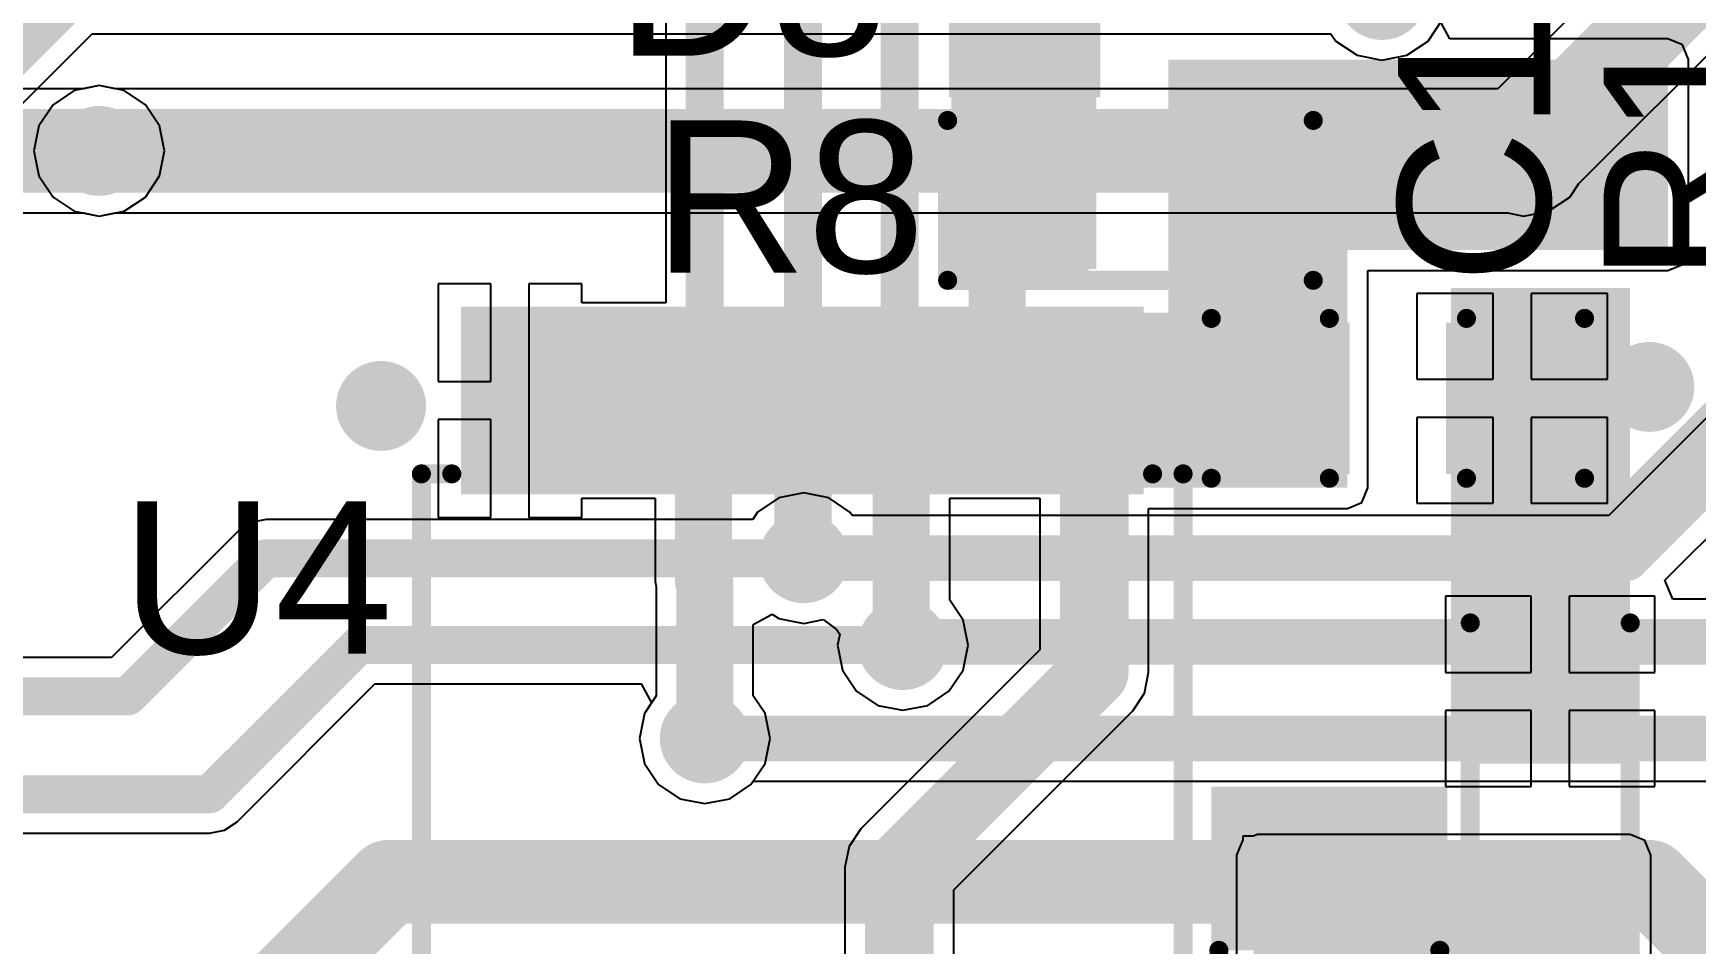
# Model space of a CAD drawing. Header units: millimetres. Extents: x -0.27 to 4.7, y -0.39 to 2.83.
# Drawn here: x 3.4247 to 3.8612, y 0.6117 to 0.8509 of the extents above; entities that cross this region are included whole.
import ezdxf

# ---------------------------------------------------------------- set-up
doc = ezdxf.new("R2010")
doc.units = ezdxf.units.MM
doc.header["$MEASUREMENT"] = 0
for name, color, linetype in [('BottomLayer', 5, 'Continuous'), ('BottomSolder', 6, 'Continuous'), ('TopLayer', 1, 'Continuous'), ('TopOverlay', 2, 'Continuous'), ('TopPaste', 8, 'Continuous'), ('TopSolder', 216, 'Continuous'), ('ViaHoleLayer', 16, 'Continuous')]:
    doc.layers.add(name, color=color, linetype=linetype)
doc.styles.add('Arial', font='', dxfattribs={"height": 0.2})
doc.styles.get('Arial').set_extended_font_data('Arial')

# ---------------------------------------------------------------- blocks, each defined once
blk = doc.blocks.new('14_TSSOP_56')
at = {"layer": 'TopLayer'}
for points in [[(-0.12992, 0.08563), (-0.08858, 0.08563), (-0.08858, 0.06791), (-0.12992, 0.06791)], [(0.08858, 0.08563), (0.12992, 0.08563), (0.12992, 0.06791), (0.08858, 0.06791)], [(-0.12992, 0.06004), (-0.08858, 0.06004), (-0.08858, 0.04232), (-0.12992, 0.04232)], [(0.08858, 0.06004), (0.12992, 0.06004), (0.12992, 0.04232), (0.08858, 0.04232)], [(-0.12992, 0.03445), (-0.08858, 0.03445), (-0.08858, 0.01673), (-0.12992, 0.01673)], [(0.08858, 0.03445), (0.12992, 0.03445), (0.12992, 0.01673), (0.08858, 0.01673)], [(-0.12992, 0.00886), (-0.08858, 0.00886), (-0.08858, -0.00886), (-0.12992, -0.00886)], [(0.08858, 0.00886), (0.12992, 0.00886), (0.12992, -0.00886), (0.08858, -0.00886)], [(-0.12992, -0.01673), (-0.08858, -0.01673), (-0.08858, -0.03445), (-0.12992, -0.03445)], [(0.08858, -0.01673), (0.12992, -0.01673), (0.12992, -0.03445), (0.08858, -0.03445)], [(-0.12992, -0.04232), (-0.08858, -0.04232), (-0.08858, -0.06004), (-0.12992, -0.06004)], [(0.08858, -0.04232), (0.12992, -0.04232), (0.12992, -0.06004), (0.08858, -0.06004)], [(-0.12992, -0.06791), (-0.08858, -0.06791), (-0.08858, -0.08563), (-0.12992, -0.08563)], [(0.08858, -0.06791), (0.12992, -0.06791), (0.12992, -0.08563), (0.08858, -0.08563)]]:
    blk.add_hatch(color=1, dxfattribs=at).paths.add_polyline_path(points)
at = {"layer": 'TopOverlay'}
blk.add_hatch(color=2, dxfattribs=at).paths.add_polyline_path([(-0.08393, 0.068), (-0.07293, 0.068), (-0.07293, 0.086), (-0.08393, 0.086)])
at = {"layer": 'TopPaste'}
for points in [[(-0.12992, 0.08563), (-0.08858, 0.08563), (-0.08858, 0.06791), (-0.12992, 0.06791)], [(0.08858, 0.08563), (0.12992, 0.08563), (0.12992, 0.06791), (0.08858, 0.06791)], [(-0.12992, 0.06004), (-0.08858, 0.06004), (-0.08858, 0.04232), (-0.12992, 0.04232)], [(0.08858, 0.06004), (0.12992, 0.06004), (0.12992, 0.04232), (0.08858, 0.04232)], [(-0.12992, 0.03445), (-0.08858, 0.03445), (-0.08858, 0.01673), (-0.12992, 0.01673)], [(0.08858, 0.03445), (0.12992, 0.03445), (0.12992, 0.01673), (0.08858, 0.01673)], [(-0.12992, 0.00886), (-0.08858, 0.00886), (-0.08858, -0.00886), (-0.12992, -0.00886)], [(0.08858, 0.00886), (0.12992, 0.00886), (0.12992, -0.00886), (0.08858, -0.00886)], [(-0.12992, -0.01673), (-0.08858, -0.01673), (-0.08858, -0.03445), (-0.12992, -0.03445)], [(0.08858, -0.01673), (0.12992, -0.01673), (0.12992, -0.03445), (0.08858, -0.03445)], [(-0.12992, -0.04232), (-0.08858, -0.04232), (-0.08858, -0.06004), (-0.12992, -0.06004)], [(0.08858, -0.04232), (0.12992, -0.04232), (0.12992, -0.06004), (0.08858, -0.06004)], [(-0.12992, -0.06791), (-0.08858, -0.06791), (-0.08858, -0.08563), (-0.12992, -0.08563)], [(0.08858, -0.06791), (0.12992, -0.06791), (0.12992, -0.08563), (0.08858, -0.08563)]]:
    blk.add_hatch(color=8, dxfattribs=at).paths.add_polyline_path(points)
at = {"layer": 'TopSolder'}
for points in [[(-0.13392, 0.08963), (-0.08458, 0.08963), (-0.08458, 0.06391), (-0.13392, 0.06391)], [(0.08458, 0.08963), (0.13392, 0.08963), (0.13392, 0.06391), (0.08458, 0.06391)], [(-0.13392, 0.06404), (-0.08458, 0.06404), (-0.08458, 0.03832), (-0.13392, 0.03832)], [(0.08458, 0.06404), (0.13392, 0.06404), (0.13392, 0.03832), (0.08458, 0.03832)], [(-0.13392, 0.03845), (-0.08458, 0.03845), (-0.08458, 0.01273), (-0.13392, 0.01273)], [(0.08458, 0.03845), (0.13392, 0.03845), (0.13392, 0.01273), (0.08458, 0.01273)], [(-0.13392, 0.01286), (-0.08458, 0.01286), (-0.08458, -0.01286), (-0.13392, -0.01286)], [(0.08458, 0.01286), (0.13392, 0.01286), (0.13392, -0.01286), (0.08458, -0.01286)], [(-0.13392, -0.01273), (-0.08458, -0.01273), (-0.08458, -0.03845), (-0.13392, -0.03845)], [(0.08458, -0.01273), (0.13392, -0.01273), (0.13392, -0.03845), (0.08458, -0.03845)], [(-0.13392, -0.03832), (-0.08458, -0.03832), (-0.08458, -0.06404), (-0.13392, -0.06404)], [(0.08458, -0.03832), (0.13392, -0.03832), (0.13392, -0.06404), (0.08458, -0.06404)], [(-0.13392, -0.06391), (-0.08458, -0.06391), (-0.08458, -0.08963), (-0.13392, -0.08963)], [(0.08458, -0.06391), (0.13392, -0.06391), (0.13392, -0.08963), (0.08458, -0.08963)]]:
    blk.add_hatch(color=216, dxfattribs=at).paths.add_polyline_path(points)
at = {"layer": 'TopOverlay'}
for points, const_width in [([(-0.09, 0.1), (-0.09, 0.092)], 0.005), ([(-0.09, 0.1), (0.09, 0.1)], 0.005), ([(0.09, 0.1), (0.09, 0.092)], 0.005), ([(-0.141, 0.082), (-0.141, 0.072)], 0.00787), ([(-0.141, 0.082), (-0.136, 0.077)], 0.00787), ([(-0.136, 0.077), (-0.141, 0.072)], 0.00787), ([(-0.09, -0.092), (-0.09, -0.1)], 0.005), ([(0.09, -0.092), (0.09, -0.1)], 0.005), ([(-0.09, -0.1), (0.09, -0.1)], 0.005)]:
    blk.add_lwpolyline(points, dxfattribs=dict(at, const_width=const_width))
for points, const_width in [([(-0.09125, 0.1, 1), (-0.08875, 0.1, 1)], 0.0025), ([(-0.09125, 0.1, 1), (-0.08875, 0.1, 1)], 0.0025), ([(0.08875, 0.1, 1), (0.09125, 0.1, 1)], 0.0025), ([(0.08875, 0.1, 1), (0.09125, 0.1, 1)], 0.0025), ([(-0.09125, 0.092, 1), (-0.08875, 0.092, 1)], 0.0025), ([(0.08875, 0.092, 1), (0.09125, 0.092, 1)], 0.0025), ([(-0.14297, 0.082, 1), (-0.13903, 0.082, 1)], 0.00394), ([(-0.14297, 0.082, 1), (-0.13903, 0.082, 1)], 0.00394), ([(-0.13797, 0.077, 1), (-0.13403, 0.077, 1)], 0.00394), ([(-0.13797, 0.077, 1), (-0.13403, 0.077, 1)], 0.00394), ([(-0.14297, 0.072, 1), (-0.13903, 0.072, 1)], 0.00394), ([(-0.14297, 0.072, 1), (-0.13903, 0.072, 1)], 0.00394), ([(-0.09125, -0.092, 1), (-0.08875, -0.092, 1)], 0.0025), ([(0.08875, -0.092, 1), (0.09125, -0.092, 1)], 0.0025), ([(-0.09125, -0.1, 1), (-0.08875, -0.1, 1)], 0.0025), ([(-0.09125, -0.1, 1), (-0.08875, -0.1, 1)], 0.0025), ([(0.08875, -0.1, 1), (0.09125, -0.1, 1)], 0.0025), ([(0.08875, -0.1, 1), (0.09125, -0.1, 1)], 0.0025)]:
    blk.add_lwpolyline(points, format="xyb", close=True, dxfattribs=dict(at, const_width=const_width))
blk = doc.blocks.new('R___0603_92')
at = {"layer": 'TopLayer'}
for points in [[(-0.015, 0.0175), (-0.015, -0.0175), (-0.045, -0.0175), (-0.045, 0.0175)], [(0.045, 0.0175), (0.045, -0.0175), (0.015, -0.0175), (0.015, 0.0175)]]:
    blk.add_hatch(color=1, dxfattribs=at).paths.add_polyline_path(points)
at = {"layer": 'TopPaste'}
for points in [[(-0.015, 0.0175), (-0.015, -0.0175), (-0.045, -0.0175), (-0.045, 0.0175)], [(0.045, 0.0175), (0.045, -0.0175), (0.015, -0.0175), (0.015, 0.0175)]]:
    blk.add_hatch(color=8, dxfattribs=at).paths.add_polyline_path(points)
at = {"layer": 'TopSolder'}
for points in [[(-0.011, 0.0215), (-0.011, -0.0215), (-0.049, -0.0215), (-0.049, 0.0215)], [(0.049, 0.0215), (0.049, -0.0215), (0.011, -0.0215), (0.011, 0.0215)]]:
    blk.add_hatch(color=216, dxfattribs=at).paths.add_polyline_path(points)
at = {"layer": 'TopOverlay', "const_width": 0.005}
for points in [[(-0.048, -0.021), (-0.048, 0.021)], [(0.048, 0.021), (-0.048, 0.021)], [(0.048, -0.021), (0.048, 0.021)], [(0.048, -0.021), (-0.048, -0.021)]]:
    blk.add_lwpolyline(points, dxfattribs=at)
at = {"layer": 'TopOverlay', "const_width": 0.0025}
for points in [[(-0.04925, 0.021, 1), (-0.04675, 0.021, 1)], [(-0.04925, 0.021, 1), (-0.04675, 0.021, 1)], [(0.04675, 0.021, 1), (0.04925, 0.021, 1)], [(0.04675, 0.021, 1), (0.04925, 0.021, 1)], [(-0.04925, -0.021, 1), (-0.04675, -0.021, 1)], [(-0.04925, -0.021, 1), (-0.04675, -0.021, 1)], [(0.04675, -0.021, 1), (0.04925, -0.021, 1)], [(0.04675, -0.021, 1), (0.04925, -0.021, 1)]]:
    blk.add_lwpolyline(points, format="xyb", close=True, dxfattribs=at)
blk = doc.blocks.new('R___0603_96')
at = {"layer": 'TopLayer'}
for points in [[(-0.015, 0.0175), (-0.015, -0.0175), (-0.045, -0.0175), (-0.045, 0.0175)], [(0.045, 0.0175), (0.045, -0.0175), (0.015, -0.0175), (0.015, 0.0175)]]:
    blk.add_hatch(color=1, dxfattribs=at).paths.add_polyline_path(points)
at = {"layer": 'TopPaste'}
for points in [[(-0.015, 0.0175), (-0.015, -0.0175), (-0.045, -0.0175), (-0.045, 0.0175)], [(0.045, 0.0175), (0.045, -0.0175), (0.015, -0.0175), (0.015, 0.0175)]]:
    blk.add_hatch(color=8, dxfattribs=at).paths.add_polyline_path(points)
at = {"layer": 'TopSolder'}
for points in [[(-0.011, 0.0215), (-0.011, -0.0215), (-0.049, -0.0215), (-0.049, 0.0215)], [(0.049, 0.0215), (0.049, -0.0215), (0.011, -0.0215), (0.011, 0.0215)]]:
    blk.add_hatch(color=216, dxfattribs=at).paths.add_polyline_path(points)
at = {"layer": 'TopOverlay', "const_width": 0.005}
for points in [[(-0.048, -0.021), (-0.048, 0.021)], [(-0.048, 0.021), (0.048, 0.021)], [(0.048, -0.021), (0.048, 0.021)], [(-0.048, -0.021), (0.048, -0.021)]]:
    blk.add_lwpolyline(points, dxfattribs=at)
at = {"layer": 'TopOverlay', "const_width": 0.0025}
for points in [[(-0.04925, 0.021, 1), (-0.04675, 0.021, 1)], [(-0.04925, 0.021, 1), (-0.04675, 0.021, 1)], [(0.04675, 0.021, 1), (0.04925, 0.021, 1)], [(0.04675, 0.021, 1), (0.04925, 0.021, 1)], [(-0.04925, -0.021, 1), (-0.04675, -0.021, 1)], [(-0.04925, -0.021, 1), (-0.04675, -0.021, 1)], [(0.04675, -0.021, 1), (0.04925, -0.021, 1)], [(0.04675, -0.021, 1), (0.04925, -0.021, 1)]]:
    blk.add_lwpolyline(points, format="xyb", close=True, dxfattribs=at)
blk = doc.blocks.new('SOD_323_159')
at = {"layer": 'TopLayer'}
for points in [[(-0.02953, -0.01772), (-0.06102, -0.01772), (-0.06102, 0.01772), (-0.02953, 0.01772)], [(0.06102, -0.01772), (0.02953, -0.01772), (0.02953, 0.01772), (0.06102, 0.01772)]]:
    blk.add_hatch(color=1, dxfattribs=at).paths.add_polyline_path(points)
at = {"layer": 'TopOverlay'}
for points in [[(-0.079, 0.019), (-0.036, 0.019), (-0.036, 0.031), (-0.079, 0.031)], [(-0.079, -0.02), (-0.062, -0.02), (-0.062, 0.02), (-0.079, 0.02)], [(-0.079, -0.031), (-0.036, -0.031), (-0.036, -0.019), (-0.079, -0.019)]]:
    blk.add_hatch(color=2, dxfattribs=at).paths.add_polyline_path(points)
at = {"layer": 'TopPaste'}
for points in [[(-0.02953, -0.01772), (-0.06102, -0.01772), (-0.06102, 0.01772), (-0.02953, 0.01772)], [(0.06102, -0.01772), (0.02953, -0.01772), (0.02953, 0.01772), (0.06102, 0.01772)]]:
    blk.add_hatch(color=8, dxfattribs=at).paths.add_polyline_path(points)
at = {"layer": 'TopSolder'}
for points in [[(-0.02736, -0.01988), (-0.06319, -0.01988), (-0.06319, 0.01988), (-0.02736, 0.01988)], [(0.06319, -0.01988), (0.02736, -0.01988), (0.02736, 0.01988), (0.06319, 0.01988)]]:
    blk.add_hatch(color=216, dxfattribs=at).paths.add_polyline_path(points)
at = {"layer": 'TopOverlay', "const_width": 0.005}
for points in [[(0.037, 0.029), (-0.036, 0.029)], [(0.037, 0.022), (0.037, 0.029)], [(0.037, -0.029), (0.037, -0.022)], [(0.037, -0.029), (-0.036, -0.029)]]:
    blk.add_lwpolyline(points, dxfattribs=at)
at = {"layer": 'TopOverlay', "const_width": 0.0025}
for points in [[(-0.03725, 0.029, 1), (-0.03475, 0.029, 1)], [(0.03575, 0.029, 1), (0.03825, 0.029, 1)], [(0.03575, 0.029, 1), (0.03825, 0.029, 1)], [(0.03575, 0.022, 1), (0.03825, 0.022, 1)], [(0.03575, -0.022, 1), (0.03825, -0.022, 1)], [(-0.03725, -0.029, 1), (-0.03475, -0.029, 1)], [(0.03575, -0.029, 1), (0.03825, -0.029, 1)], [(0.03575, -0.029, 1), (0.03825, -0.029, 1)]]:
    blk.add_lwpolyline(points, format="xyb", close=True, dxfattribs=at)
blk = doc.blocks.new('SOD_323_161')
at = {"layer": 'TopLayer'}
for points in [[(-0.02953, -0.01772), (-0.06102, -0.01772), (-0.06102, 0.01772), (-0.02953, 0.01772)], [(0.06102, -0.01772), (0.02953, -0.01772), (0.02953, 0.01772), (0.06102, 0.01772)]]:
    blk.add_hatch(color=1, dxfattribs=at).paths.add_polyline_path(points)
at = {"layer": 'TopOverlay'}
for points in [[(-0.079, 0.019), (-0.036, 0.019), (-0.036, 0.031), (-0.079, 0.031)], [(-0.079, -0.02), (-0.062, -0.02), (-0.062, 0.02), (-0.079, 0.02)], [(-0.079, -0.031), (-0.036, -0.031), (-0.036, -0.019), (-0.079, -0.019)]]:
    blk.add_hatch(color=2, dxfattribs=at).paths.add_polyline_path(points)
at = {"layer": 'TopPaste'}
for points in [[(-0.02953, -0.01772), (-0.06102, -0.01772), (-0.06102, 0.01772), (-0.02953, 0.01772)], [(0.06102, -0.01772), (0.02953, -0.01772), (0.02953, 0.01772), (0.06102, 0.01772)]]:
    blk.add_hatch(color=8, dxfattribs=at).paths.add_polyline_path(points)
at = {"layer": 'TopSolder'}
for points in [[(-0.02736, -0.01988), (-0.06319, -0.01988), (-0.06319, 0.01988), (-0.02736, 0.01988)], [(0.06319, -0.01988), (0.02736, -0.01988), (0.02736, 0.01988), (0.06319, 0.01988)]]:
    blk.add_hatch(color=216, dxfattribs=at).paths.add_polyline_path(points)
at = {"layer": 'TopOverlay', "const_width": 0.005}
for points in [[(0.037, 0.029), (-0.036, 0.029)], [(0.037, 0.022), (0.037, 0.029)], [(0.037, -0.029), (0.037, -0.022)], [(0.037, -0.029), (-0.036, -0.029)]]:
    blk.add_lwpolyline(points, dxfattribs=at)
at = {"layer": 'TopOverlay', "const_width": 0.0025}
for points in [[(-0.03725, 0.029, 1), (-0.03475, 0.029, 1)], [(0.03575, 0.029, 1), (0.03825, 0.029, 1)], [(0.03575, 0.029, 1), (0.03825, 0.029, 1)], [(0.03575, 0.022, 1), (0.03825, 0.022, 1)], [(0.03575, -0.022, 1), (0.03825, -0.022, 1)], [(-0.03725, -0.029, 1), (-0.03475, -0.029, 1)], [(0.03575, -0.029, 1), (0.03825, -0.029, 1)], [(0.03575, -0.029, 1), (0.03825, -0.029, 1)]]:
    blk.add_lwpolyline(points, format="xyb", close=True, dxfattribs=at)
blk = doc.blocks.new('C___0603_209')
at = {"layer": 'TopLayer'}
for points in [[(-0.015, 0.0175), (-0.015, -0.0175), (-0.045, -0.0175), (-0.045, 0.0175)], [(0.045, 0.0175), (0.045, -0.0175), (0.015, -0.0175), (0.015, 0.0175)]]:
    blk.add_hatch(color=1, dxfattribs=at).paths.add_polyline_path(points)
at = {"layer": 'TopPaste'}
for points in [[(-0.015, 0.0175), (-0.015, -0.0175), (-0.045, -0.0175), (-0.045, 0.0175)], [(0.045, 0.0175), (0.045, -0.0175), (0.015, -0.0175), (0.015, 0.0175)]]:
    blk.add_hatch(color=8, dxfattribs=at).paths.add_polyline_path(points)
at = {"layer": 'TopSolder'}
for points in [[(-0.01264, 0.01986), (-0.01264, -0.01986), (-0.04736, -0.01986), (-0.04736, 0.01986)], [(0.04736, 0.01986), (0.04736, -0.01986), (0.01264, -0.01986), (0.01264, 0.01986)]]:
    blk.add_hatch(color=216, dxfattribs=at).paths.add_polyline_path(points)
at = {"layer": 'TopOverlay', "const_width": 0.005}
for points in [[(-0.049, 0.021), (-0.049, -0.021)], [(-0.018, 0.021), (-0.049, 0.021)], [(0.049, 0.021), (0.018, 0.021)], [(0.049, 0.021), (0.049, -0.021)], [(-0.018, -0.021), (-0.049, -0.021)], [(0.049, -0.021), (0.018, -0.021)]]:
    blk.add_lwpolyline(points, dxfattribs=at)
at = {"layer": 'TopOverlay', "const_width": 0.0025}
for points in [[(-0.05025, 0.021, 1), (-0.04775, 0.021, 1)], [(-0.05025, 0.021, 1), (-0.04775, 0.021, 1)], [(-0.01925, 0.021, 1), (-0.01675, 0.021, 1)], [(0.01675, 0.021, 1), (0.01925, 0.021, 1)], [(0.04775, 0.021, 1), (0.05025, 0.021, 1)], [(0.04775, 0.021, 1), (0.05025, 0.021, 1)], [(-0.05025, -0.021, 1), (-0.04775, -0.021, 1)], [(-0.05025, -0.021, 1), (-0.04775, -0.021, 1)], [(-0.01925, -0.021, 1), (-0.01675, -0.021, 1)], [(0.01675, -0.021, 1), (0.01925, -0.021, 1)], [(0.04775, -0.021, 1), (0.05025, -0.021, 1)], [(0.04775, -0.021, 1), (0.05025, -0.021, 1)]]:
    blk.add_lwpolyline(points, format="xyb", close=True, dxfattribs=at)

msp = doc.modelspace()

# ---------------------------------------------------------------- hatches: boundary and pattern name
at = {"layer": 'BottomLayer'}
h = msp.add_hatch(color=5, dxfattribs=at)
edge = h.paths.add_edge_path()
edge.add_arc((3.77882, 0.86095), 0.01181, 0, 360)
h = msp.add_hatch(color=5, dxfattribs=at)
edge = h.paths.add_edge_path()
edge.add_arc((3.442, 0.82), 0.01181, 0, 360)
h = msp.add_hatch(color=5, dxfattribs=at)
edge = h.paths.add_edge_path()
edge.add_arc((3.816, 0.82), 0.01181, 0, 360)
h = msp.add_hatch(color=5, dxfattribs=at)
edge = h.paths.add_edge_path()
edge.add_arc((3.849, 0.758), 0.01181, 0, 360)
h = msp.add_hatch(color=5, dxfattribs=at)
edge = h.paths.add_edge_path()
edge.add_arc((3.516, 0.753), 0.01181, 0, 360)
h = msp.add_hatch(color=5, dxfattribs=at)
edge = h.paths.add_edge_path()
edge.add_arc((3.627, 0.713), 0.01181, 0, 360)
h = msp.add_hatch(color=5, dxfattribs=at)
edge = h.paths.add_edge_path()
edge.add_arc((3.653, 0.69019), 0.01181, 0, 360)
h = msp.add_hatch(color=5, dxfattribs=at)
edge = h.paths.add_edge_path()
edge.add_arc((3.601, 0.66567), 0.01181, 0, 360)
at = {"layer": 'BottomSolder'}
h = msp.add_hatch(color=6, dxfattribs=at)
edge = h.paths.add_edge_path()
edge.add_arc((3.442, 0.82), 0.00591, 0, 360)
h = msp.add_hatch(color=6, dxfattribs=at)
edge = h.paths.add_edge_path()
edge.add_arc((3.816, 0.82), 0.00591, 0, 360)
h = msp.add_hatch(color=6, dxfattribs=at)
edge = h.paths.add_edge_path()
edge.add_arc((3.849, 0.758), 0.00591, 0, 360)
h = msp.add_hatch(color=6, dxfattribs=at)
edge = h.paths.add_edge_path()
edge.add_arc((3.516, 0.753), 0.00591, 0, 360)
h = msp.add_hatch(color=6, dxfattribs=at)
edge = h.paths.add_edge_path()
edge.add_arc((3.627, 0.713), 0.00591, 0, 360)
h = msp.add_hatch(color=6, dxfattribs=at)
edge = h.paths.add_edge_path()
edge.add_arc((3.653, 0.69019), 0.00591, 0, 360)
h = msp.add_hatch(color=6, dxfattribs=at)
edge = h.paths.add_edge_path()
edge.add_arc((3.601, 0.66567), 0.00591, 0, 360)
at = {"layer": 'TopLayer'}
for points in [[(3.66577, 0.789), (3.70377, 0.789), (3.70377, 0.87), (3.66577, 0.87)], [(3.72273, 0.794), (3.85391, 0.794), (3.85391, 0.844), (3.72273, 0.844)], [(3.76973, 0.836), (3.72273, 0.836), (3.72273, 0.7315), (3.76973, 0.7315)], [(3.84395, 0.784), (3.79695, 0.784), (3.79695, 0.663), (3.84395, 0.663)], [(3.69373, 0.7315), (3.76973, 0.7315), (3.76973, 0.7775), (3.69373, 0.7775)], [(3.746, 0.574), (3.844, 0.574), (3.844, 0.635), (3.746, 0.635)]]:
    msp.add_hatch(color=1, dxfattribs=at).paths.add_polyline_path(points)
h = msp.add_hatch(color=1, dxfattribs=at)
edge = h.paths.add_edge_path()
edge.add_arc((3.77882, 0.86095), 0.01181, 0, 360)
h = msp.add_hatch(color=1, dxfattribs=at)
edge = h.paths.add_edge_path()
edge.add_arc((3.442, 0.82), 0.01181, 0, 360)
h = msp.add_hatch(color=1, dxfattribs=at)
edge = h.paths.add_edge_path()
edge.add_arc((3.816, 0.82), 0.01181, 0, 360)
h = msp.add_hatch(color=1, dxfattribs=at)
edge = h.paths.add_edge_path()
edge.add_arc((3.849, 0.758), 0.01181, 0, 360)
h = msp.add_hatch(color=1, dxfattribs=at)
edge = h.paths.add_edge_path()
edge.add_arc((3.516, 0.753), 0.01181, 0, 360)
h = msp.add_hatch(color=1, dxfattribs=at)
edge = h.paths.add_edge_path()
edge.add_arc((3.627, 0.713), 0.01181, 0, 360)
h = msp.add_hatch(color=1, dxfattribs=at)
edge = h.paths.add_edge_path()
edge.add_arc((3.653, 0.69019), 0.01181, 0, 360)
h = msp.add_hatch(color=1, dxfattribs=at)
edge = h.paths.add_edge_path()
edge.add_arc((3.601, 0.66567), 0.01181, 0, 360)
at = {"layer": 'TopSolder'}
h = msp.add_hatch(color=216, dxfattribs=at)
edge = h.paths.add_edge_path()
edge.add_arc((3.442, 0.82), 0.00591, 0, 360)
h = msp.add_hatch(color=216, dxfattribs=at)
edge = h.paths.add_edge_path()
edge.add_arc((3.816, 0.82), 0.00591, 0, 360)
h = msp.add_hatch(color=216, dxfattribs=at)
edge = h.paths.add_edge_path()
edge.add_arc((3.849, 0.758), 0.00591, 0, 360)
h = msp.add_hatch(color=216, dxfattribs=at)
edge = h.paths.add_edge_path()
edge.add_arc((3.516, 0.753), 0.00591, 0, 360)
h = msp.add_hatch(color=216, dxfattribs=at)
edge = h.paths.add_edge_path()
edge.add_arc((3.627, 0.713), 0.00591, 0, 360)
h = msp.add_hatch(color=216, dxfattribs=at)
edge = h.paths.add_edge_path()
edge.add_arc((3.653, 0.69019), 0.00591, 0, 360)
h = msp.add_hatch(color=216, dxfattribs=at)
edge = h.paths.add_edge_path()
edge.add_arc((3.601, 0.66567), 0.00591, 0, 360)
at = {"layer": 'ViaHoleLayer'}
h = msp.add_hatch(color=16, dxfattribs=at)
edge = h.paths.add_edge_path()
edge.add_arc((3.442, 0.82), 0.00591, 0, 360)
h = msp.add_hatch(color=16, dxfattribs=at)
edge = h.paths.add_edge_path()
edge.add_arc((3.816, 0.82), 0.00591, 0, 360)
h = msp.add_hatch(color=16, dxfattribs=at)
edge = h.paths.add_edge_path()
edge.add_arc((3.849, 0.758), 0.00591, 0, 360)
h = msp.add_hatch(color=16, dxfattribs=at)
edge = h.paths.add_edge_path()
edge.add_arc((3.516, 0.753), 0.00591, 0, 360)
h = msp.add_hatch(color=16, dxfattribs=at)
edge = h.paths.add_edge_path()
edge.add_arc((3.627, 0.713), 0.00591, 0, 360)
h = msp.add_hatch(color=16, dxfattribs=at)
edge = h.paths.add_edge_path()
edge.add_arc((3.653, 0.69019), 0.00591, 0, 360)
h = msp.add_hatch(color=16, dxfattribs=at)
edge = h.paths.add_edge_path()
edge.add_arc((3.601, 0.66567), 0.00591, 0, 360)

# ---------------------------------------------------------------- linework, layer by layer
at = {"layer": 'BottomLayer'}
for p, q in [((3.99441, 1.02148), (3.80924, 0.83631)), ((3.83047, 0.8114), (4.01271, 0.99364)), ((3.79094, 0.84883), (3.79466, 0.85439)), ((3.4162, 0.82678), (3.44017, 0.85075)), ((3.44017, 0.85075), (3.76542, 0.85075)), ((3.76542, 0.85075), (3.7667, 0.84883)), ((3.7667, 0.84883), (3.77226, 0.84511)), ((3.78538, 0.84511), (3.79094, 0.84883)), ((3.77226, 0.84511), (3.77882, 0.84381)), ((3.77882, 0.84381), (3.78538, 0.84511)), ((3.43544, 0.83584), (3.42988, 0.83212)), ((3.442, 0.83714), (3.43544, 0.83584)), ((3.44616, 0.83631), (3.442, 0.83714)), ((3.80924, 0.83631), (3.44616, 0.83631)), ((3.42988, 0.83212), (3.42616, 0.82656)), ((3.42616, 0.82656), (3.42486, 0.82)), ((3.42486, 0.82), (3.42616, 0.81344)), ((3.42616, 0.81344), (3.42988, 0.80788)), ((3.42988, 0.80788), (3.43544, 0.80416)), ((3.82256, 0.80416), (3.82812, 0.80788)), ((3.82812, 0.80788), (3.83047, 0.8114)), ((3.43544, 0.80416), (3.442, 0.80286)), ((3.442, 0.80286), (3.44616, 0.80369)), ((3.44616, 0.80369), (3.81184, 0.80369)), ((3.81184, 0.80369), (3.816, 0.80286)), ((3.816, 0.80286), (3.82256, 0.80416)), ((3.91907, 0.80493), (3.83835, 0.72422)), ((3.85308, 0.70722), (3.93493, 0.78907)), ((3.627, 0.73014), (3.62044, 0.72884)), ((3.63356, 0.72884), (3.627, 0.73014)), ((3.61488, 0.72512), (3.61359, 0.7232)), ((3.62044, 0.72884), (3.61488, 0.72512)), ((3.63912, 0.72512), (3.63356, 0.72884)), ((3.63972, 0.72422), (3.63912, 0.72512)), ((3.48189, 0.72242), (3.47859, 0.72021)), ((3.4858, 0.7232), (3.48189, 0.72242)), ((3.61359, 0.7232), (3.4858, 0.7232)), ((3.83835, 0.72422), (3.63972, 0.72422)), ((3.47859, 0.72021), (3.44526, 0.68688)), ((3.85515, 0.70222), (3.85308, 0.70722)), ((3.98023, 0.70222), (3.85515, 0.70222)), ((3.44526, 0.68688), (3.39184, 0.68688)), ((3.47821, 0.64379), (3.51441, 0.67999)), ((3.51441, 0.67999), (3.58434, 0.67999)), ((3.58434, 0.67999), (3.58701, 0.67499)), ((3.58701, 0.67499), (3.58516, 0.67223)), ((3.58516, 0.67223), (3.58386, 0.66567)), ((3.58386, 0.66567), (3.58516, 0.65911)), ((3.58516, 0.65911), (3.58888, 0.65355)), ((3.58888, 0.65355), (3.59444, 0.64983)), ((3.60756, 0.64983), (3.61312, 0.65355)), ((3.61312, 0.65355), (3.61372, 0.65445)), ((3.61372, 0.65445), (4.03025, 0.65445)), ((3.59444, 0.64983), (3.601, 0.64853)), ((3.601, 0.64853), (3.60756, 0.64983)), ((3.4749, 0.64158), (3.47821, 0.64379)), ((3.17884, 0.6408), (3.471, 0.6408)), ((3.471, 0.6408), (3.4749, 0.64158))]:
    msp.add_line(p, q, dxfattribs=at)
for points, const_width in [([(3.816, 0.82), (4.00595, 1.00995)], 0.022), ([(3.406, 0.831), (3.43595, 0.86095)], 0.01), ([(3.442, 0.82), (3.816, 0.82)], 0.022), ([(3.843, 0.713), (3.936, 0.806)], 0.012), ([(3.44949, 0.67669), (3.4858, 0.713)], 0.01), ([(3.4858, 0.713), (3.627, 0.713)], 0.01), ([(3.627, 0.713), (3.843, 0.713)], 0.012), ([(3.471, 0.651), (3.51019, 0.69019)], 0.01), ([(3.51019, 0.69019), (3.653, 0.69019)], 0.01), ([(3.653, 0.69019), (3.65381, 0.691)], 0.012), ([(3.65381, 0.691), (3.98487, 0.691)], 0.012), ([(2.87431, 0.67669), (3.44949, 0.67669)], 0.01), ([(3.601, 0.66567), (4.04297, 0.66567)], 0.012), ([(2.895, 0.651), (3.471, 0.651)], 0.01), ([(3.314, 0.424), (3.518, 0.628)], 0.022), ([(3.518, 0.628), (3.849, 0.628)], 0.022), ([(3.849, 0.628), (3.921, 0.556)], 0.022)]:
    msp.add_lwpolyline(points, dxfattribs=dict(at, const_width=const_width))
for points, const_width in [([(3.4365, 0.82, 1), (3.4475, 0.82, 1)], 0.011), ([(3.8105, 0.82, 1), (3.8215, 0.82, 1)], 0.011), ([(3.8105, 0.82, 1), (3.8215, 0.82, 1)], 0.011), ([(3.4833, 0.713, 1), (3.4883, 0.713, 1)], 0.005), ([(3.4833, 0.713, 1), (3.4883, 0.713, 1)], 0.005), ([(3.624, 0.713, 1), (3.63, 0.713, 1)], 0.006), ([(3.6245, 0.713, 1), (3.6295, 0.713, 1)], 0.005), ([(3.84, 0.713, 1), (3.846, 0.713, 1)], 0.006), ([(3.84, 0.713, 1), (3.846, 0.713, 1)], 0.006), ([(3.50769, 0.69019, 1), (3.51269, 0.69019, 1)], 0.005), ([(3.50769, 0.69019, 1), (3.51269, 0.69019, 1)], 0.005), ([(3.65, 0.69019, 1), (3.656, 0.69019, 1)], 0.006), ([(3.65081, 0.691, 1), (3.65681, 0.691, 1)], 0.006), ([(3.65081, 0.691, 1), (3.65681, 0.691, 1)], 0.006), ([(3.6505, 0.69019, 1), (3.6555, 0.69019, 1)], 0.005), ([(3.44699, 0.67669, 1), (3.45199, 0.67669, 1)], 0.005), ([(3.44699, 0.67669, 1), (3.45199, 0.67669, 1)], 0.005), ([(3.598, 0.66567, 1), (3.604, 0.66567, 1)], 0.006), ([(3.4685, 0.651, 1), (3.4735, 0.651, 1)], 0.005), ([(3.4685, 0.651, 1), (3.4735, 0.651, 1)], 0.005), ([(3.5125, 0.628, 1), (3.5235, 0.628, 1)], 0.011), ([(3.5125, 0.628, 1), (3.5235, 0.628, 1)], 0.011), ([(3.8435, 0.628, 1), (3.8545, 0.628, 1)], 0.011), ([(3.8435, 0.628, 1), (3.8545, 0.628, 1)], 0.011)]:
    msp.add_lwpolyline(points, format="xyb", close=True, dxfattribs=dict(at, const_width=const_width))
at = {"layer": 'TopLayer'}
for p, q in [((3.5908, 0.87578), (3.5908, 0.78008)), ((3.79664, 0.84941), (3.79428, 0.85382)), ((3.85391, 0.84941), (3.79664, 0.84941)), ((3.85773, 0.84783), (3.85391, 0.84941)), ((3.85932, 0.844), (3.85773, 0.84783)), ((3.85932, 0.794), (3.85932, 0.844)), ((3.43784, 0.83631), (3.23228, 0.83631)), ((3.442, 0.83714), (3.43784, 0.83631)), ((3.44856, 0.83584), (3.442, 0.83714)), ((3.45412, 0.83212), (3.44856, 0.83584)), ((3.45784, 0.82656), (3.45412, 0.83212)), ((3.45914, 0.82), (3.45784, 0.82656)), ((3.45784, 0.81344), (3.45914, 0.82)), ((3.45412, 0.80788), (3.45784, 0.81344)), ((3.44856, 0.80416), (3.45412, 0.80788)), ((3.23241, 0.80369), (3.43784, 0.80369)), ((3.43784, 0.80369), (3.442, 0.80286)), ((3.442, 0.80286), (3.44856, 0.80416)), ((3.85391, 0.78859), (3.85773, 0.79017)), ((3.85773, 0.79017), (3.85932, 0.794)), ((3.77514, 0.7315), (3.77514, 0.78859)), ((3.77514, 0.78859), (3.85391, 0.78859)), ((3.54482, 0.78508), (3.53096, 0.78508)), ((3.53096, 0.78508), (3.53096, 0.75941)), ((3.54482, 0.75941), (3.54482, 0.78508)), ((3.56868, 0.78508), (3.55482, 0.78508)), ((3.55482, 0.78508), (3.55482, 0.75441)), ((3.56868, 0.78008), (3.56868, 0.78508)), ((3.808, 0.7825), (3.788, 0.7825)), ((3.788, 0.7825), (3.788, 0.76)), ((3.808, 0.76), (3.808, 0.7825)), ((3.838, 0.7825), (3.818, 0.7825)), ((3.818, 0.7825), (3.818, 0.76)), ((3.838, 0.76), (3.838, 0.7825)), ((3.5908, 0.78008), (3.56868, 0.78008)), ((3.788, 0.76), (3.808, 0.76)), ((3.818, 0.76), (3.838, 0.76)), ((3.53096, 0.75941), (3.54482, 0.75941)), ((3.55482, 0.75441), (3.55482, 0.72374)), ((3.54482, 0.74941), (3.53096, 0.74941)), ((3.53096, 0.74941), (3.53096, 0.72374)), ((3.54482, 0.72374), (3.54482, 0.74941)), ((3.808, 0.75), (3.788, 0.75)), ((3.788, 0.75), (3.788, 0.7275)), ((3.808, 0.7275), (3.808, 0.75)), ((3.838, 0.75), (3.818, 0.75)), ((3.818, 0.75), (3.818, 0.7275)), ((3.838, 0.7275), (3.838, 0.75)), ((3.77356, 0.72768), (3.77514, 0.7315)), ((3.56868, 0.72374), (3.56868, 0.72874)), ((3.56868, 0.72874), (3.58794, 0.72874)), ((3.58794, 0.72874), (3.58794, 0.70693)), ((3.66534, 0.70199), (3.66534, 0.72874)), ((3.66534, 0.72874), (3.689, 0.72874)), ((3.689, 0.72874), (3.689, 0.68891)), ((3.71755, 0.683), (3.71755, 0.72609)), ((3.71755, 0.72609), (3.76973, 0.72609)), ((3.76973, 0.72609), (3.77356, 0.72768)), ((3.788, 0.7275), (3.808, 0.7275)), ((3.818, 0.7275), (3.838, 0.7275)), ((3.53096, 0.72374), (3.54482, 0.72374)), ((3.55482, 0.72374), (3.56868, 0.72374)), ((3.58794, 0.70693), (3.58826, 0.70537)), ((3.58826, 0.70537), (3.58826, 0.67685)), ((3.818, 0.703), (3.7955, 0.703)), ((3.7955, 0.703), (3.7955, 0.683)), ((3.818, 0.683), (3.818, 0.703)), ((3.8505, 0.703), (3.828, 0.703)), ((3.828, 0.703), (3.828, 0.683)), ((3.8505, 0.683), (3.8505, 0.703)), ((3.66884, 0.69675), (3.66534, 0.70199)), ((3.61374, 0.69562), (3.61874, 0.6983)), ((3.61374, 0.67685), (3.61374, 0.69562)), ((3.61874, 0.6983), (3.62044, 0.69716)), ((3.62044, 0.69716), (3.627, 0.69586)), ((3.627, 0.69586), (3.63209, 0.69687)), ((3.63209, 0.69687), (3.63555, 0.69432)), ((3.63555, 0.69432), (3.63643, 0.69307)), ((3.67014, 0.69019), (3.66884, 0.69675)), ((3.63643, 0.69307), (3.63586, 0.69019)), ((3.63586, 0.69019), (3.63716, 0.68363)), ((3.66884, 0.68363), (3.67014, 0.69019)), ((3.689, 0.68891), (3.642, 0.64191)), ((3.63716, 0.68363), (3.64088, 0.67807)), ((3.66512, 0.67807), (3.66884, 0.68363)), ((3.71646, 0.67753), (3.71755, 0.68299)), ((3.71755, 0.68299), (3.71755, 0.683)), ((3.7955, 0.683), (3.818, 0.683)), ((3.828, 0.683), (3.8505, 0.683)), ((3.58826, 0.67685), (3.58516, 0.67223)), ((3.61684, 0.67223), (3.61374, 0.67685)), ((3.64088, 0.67807), (3.64644, 0.67435)), ((3.65956, 0.67435), (3.66512, 0.67807)), ((3.71337, 0.6729), (3.71646, 0.67753)), ((3.64644, 0.67435), (3.653, 0.67305)), ((3.653, 0.67305), (3.65956, 0.67435)), ((3.66636, 0.6259), (3.71337, 0.6729)), ((3.818, 0.673), (3.7955, 0.673)), ((3.7955, 0.673), (3.7955, 0.653)), ((3.818, 0.653), (3.818, 0.673)), ((3.8505, 0.673), (3.828, 0.673)), ((3.828, 0.673), (3.828, 0.653)), ((3.8505, 0.653), (3.8505, 0.673)), ((3.58516, 0.67223), (3.58386, 0.66567)), ((3.61814, 0.66567), (3.61684, 0.67223)), ((3.58386, 0.66567), (3.58516, 0.65911)), ((3.61684, 0.65911), (3.61814, 0.66567)), ((3.58516, 0.65911), (3.58888, 0.65355)), ((3.61312, 0.65355), (3.61684, 0.65911)), ((3.58888, 0.65355), (3.59444, 0.64983)), ((3.60756, 0.64983), (3.61312, 0.65355)), ((3.7955, 0.653), (3.818, 0.653)), ((3.828, 0.653), (3.8505, 0.653)), ((3.59444, 0.64983), (3.601, 0.64853)), ((3.601, 0.64853), (3.60756, 0.64983)), ((3.642, 0.64191), (3.6389, 0.63728)), ((3.74217, 0.63883), (3.74059, 0.635)), ((3.74228, 0.63887), (3.74217, 0.63883)), ((3.74506, 0.64002), (3.74228, 0.64002)), ((3.74228, 0.64002), (3.74228, 0.63887)), ((3.746, 0.64041), (3.74506, 0.64002)), ((3.844, 0.64041), (3.746, 0.64041)), ((3.84783, 0.63883), (3.844, 0.64041)), ((3.84941, 0.635), (3.84783, 0.63883)), ((3.6389, 0.63728), (3.63782, 0.63181)), ((3.74059, 0.635), (3.74059, 0.574)), ((3.84941, 0.574), (3.84941, 0.635)), ((3.63782, 0.63181), (3.63782, 0.63181)), ((3.63782, 0.63181), (3.63782, 0.58303)), ((3.66636, 0.58276), (3.66636, 0.6259))]:
    msp.add_line(p, q, dxfattribs=at)
for points, const_width in [([(3.65218, 0.75441), (3.65218, 0.91782)], 0.01), ([(3.6268, 0.75421), (3.6268, 0.9042)], 0.01), ([(3.601, 0.75441), (3.601, 0.88)], 0.01), ([(3.75146, 0.81541), (3.75146, 0.83464)], 0.016), ([(3.216, 0.82), (3.442, 0.82)], 0.022), ([(3.67777, 0.75441), (3.67777, 0.807)], 0.015), ([(3.60069, 0.7541), (3.601, 0.75441)], 0.015), ([(3.60069, 0.70693), (3.60069, 0.7541)], 0.015), ([(3.62659, 0.75441), (3.6268, 0.75421)], 0.015), ([(3.6268, 0.7132), (3.6268, 0.75421)], 0.015), ([(3.65218, 0.75441), (3.65259, 0.754)], 0.015), ([(3.65259, 0.6906), (3.65259, 0.754)], 0.015), ([(3.70327, 0.68299), (3.70327, 0.75477)], 0.018), ([(3.6268, 0.7132), (3.627, 0.713)], 0.015), ([(3.60069, 0.70693), (3.601, 0.70662)], 0.015), ([(3.601, 0.67298), (3.601, 0.70662)], 0.015), ([(3.65259, 0.6906), (3.653, 0.69019)], 0.015), ([(3.65209, 0.63181), (3.70327, 0.68299)], 0.018), ([(3.65209, 0.57391), (3.65209, 0.63181)], 0.018)]:
    msp.add_lwpolyline(points, dxfattribs=dict(at, const_width=const_width))
for points, const_width in [([(3.74746, 0.83464, 1), (3.75546, 0.83464, 1)], 0.008), ([(3.4365, 0.82, 1), (3.4475, 0.82, 1)], 0.011), ([(3.74746, 0.81541, 1), (3.75546, 0.81541, 1)], 0.008), ([(3.67402, 0.807, 1), (3.68152, 0.807, 1)], 0.0075), ([(3.59694, 0.7541, 1), (3.60444, 0.7541, 1)], 0.0075), ([(3.59694, 0.7541, 1), (3.60444, 0.7541, 1)], 0.0075), ([(3.59725, 0.75441, 1), (3.60475, 0.75441, 1)], 0.0075), ([(3.62284, 0.75441, 1), (3.63034, 0.75441, 1)], 0.0075), ([(3.62305, 0.75421, 1), (3.63055, 0.75421, 1)], 0.0075), ([(3.62305, 0.75421, 1), (3.63055, 0.75421, 1)], 0.0075), ([(3.64843, 0.75441, 1), (3.65593, 0.75441, 1)], 0.0075), ([(3.64884, 0.754, 1), (3.65634, 0.754, 1)], 0.0075), ([(3.64884, 0.754, 1), (3.65634, 0.754, 1)], 0.0075), ([(3.67402, 0.75441, 1), (3.68152, 0.75441, 1)], 0.0075), ([(3.69877, 0.75477, 1), (3.70777, 0.75477, 1)], 0.009), ([(3.5985, 0.75441, 1), (3.6035, 0.75441, 1)], 0.005), ([(3.6243, 0.75421, 1), (3.6293, 0.75421, 1)], 0.005), ([(3.64968, 0.75441, 1), (3.65468, 0.75441, 1)], 0.005), ([(3.62305, 0.7132, 1), (3.63055, 0.7132, 1)], 0.0075), ([(3.62305, 0.7132, 1), (3.63055, 0.7132, 1)], 0.0075), ([(3.62325, 0.713, 1), (3.63075, 0.713, 1)], 0.0075), ([(3.59694, 0.70693, 1), (3.60444, 0.70693, 1)], 0.0075), ([(3.59694, 0.70693, 1), (3.60444, 0.70693, 1)], 0.0075), ([(3.59725, 0.70662, 1), (3.60475, 0.70662, 1)], 0.0075), ([(3.59725, 0.70662, 1), (3.60475, 0.70662, 1)], 0.0075), ([(3.64884, 0.6906, 1), (3.65634, 0.6906, 1)], 0.0075), ([(3.64884, 0.6906, 1), (3.65634, 0.6906, 1)], 0.0075), ([(3.64925, 0.69019, 1), (3.65675, 0.69019, 1)], 0.0075), ([(3.69877, 0.68299, 1), (3.70777, 0.68299, 1)], 0.009), ([(3.69877, 0.68299, 1), (3.70777, 0.68299, 1)], 0.009), ([(3.59725, 0.67298, 1), (3.60475, 0.67298, 1)], 0.0075), ([(3.64759, 0.63181, 1), (3.65659, 0.63181, 1)], 0.009), ([(3.64759, 0.63181, 1), (3.65659, 0.63181, 1)], 0.009)]:
    msp.add_lwpolyline(points, format="xyb", close=True, dxfattribs=dict(at, const_width=const_width))
at = {"layer": 'TopOverlay', "const_width": 0.01}
for points in [[(3.832, 0.715), (3.869, 0.752)], [(3.832, 0.7), (3.832, 0.715)]]:
    msp.add_lwpolyline(points, dxfattribs=at)
at = {"layer": 'TopOverlay', "const_width": 0.005}
for points in [[(3.8295, 0.715, 1), (3.8345, 0.715, 1)], [(3.8295, 0.715, 1), (3.8345, 0.715, 1)], [(3.8295, 0.7, 1), (3.8345, 0.7, 1)]]:
    msp.add_lwpolyline(points, format="xyb", close=True, dxfattribs=at)

# ---------------------------------------------------------------- block references
for name, p, rotation in [('SOD_323_161', (3.685, 0.89728), 270), ('14_TSSOP_56', (3.62659, 0.64516), 90), ('C___0603_209', (3.783, 0.755), 180), ('R___0603_92', (3.823, 0.648), 270), ('SOD_323_159', (3.765, 0.574), 270)]:
    msp.add_blockref(name, p, dxfattribs=dict(rotation=rotation))
msp.add_blockref('R___0603_96', (3.71277, 0.807))

# ---------------------------------------------------------------- texts
at = {"layer": 'TopOverlay', "style": 'Arial'}
for s, p in [('D8', (3.57768, 0.84501)), ('R8', (3.58745, 0.788)), ('U4', (3.44768, 0.68791))]:
    msp.add_text(s, height=0.04, dxfattribs=at).set_placement(p)
for s, height, p in [('C10', 0.04, (3.82299, 0.78502)), ('R12', 0.038, (3.87499, 0.78552))]:
    msp.add_text(s, height=height, rotation=90, dxfattribs=at).set_placement(p)

doc.saveas('drawing.dxf')
